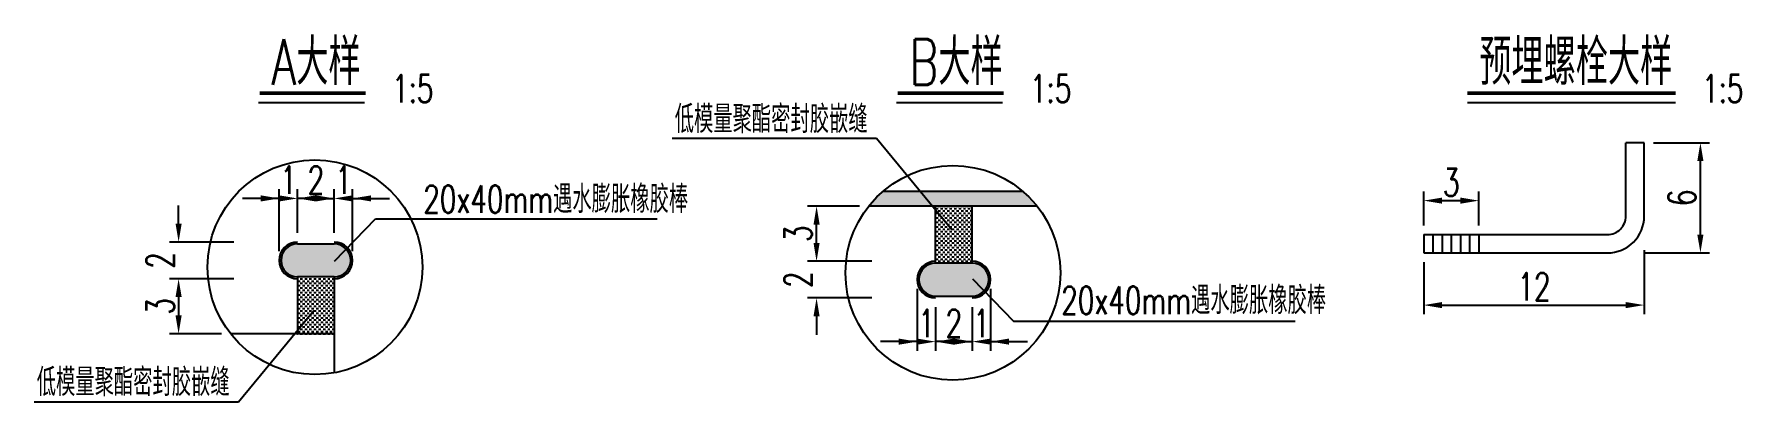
# Model space of a CAD drawing. Header units: millimetres. Extents: x 36 to 14378, y 10350 to 22564.
# Drawn here: x 13167.6 to 13260.5, y 22284.4 to 22304.5 of the extents above; entities that cross this region are included whole.
import ezdxf

# ---------------------------------------------------------------- set-up
doc = ezdxf.new("R2010")
doc.units = ezdxf.units.MM
doc.header["$LTSCALE"] = 0.3
doc.header["$MEASUREMENT"] = 0
for name, color, linetype in [('填充', 8, 'Continuous'), ('文字', 7, 'Continuous'), ('次轮廓线', 7, 'Continuous')]:
    doc.layers.add(name, color=color, linetype=linetype)
doc.styles.get("Standard").update_dxf_attribs({"font": 'simplex1.shx', "width": 0.7, "bigfont": 'hztxt.shx'})
doc.dimstyles.new('5', dxfattribs={"dimscale": 0.5, "dimtxt": 3, "dimasz": 2, "dimexe": 1, "dimexo": 1, "dimgap": 0.5, "dimtad": 1, "dimdec": 1, "dimdsep": 46, "dimtxsty": 'Standard', "dimcen": 0.5, "dimadec": 0, "dimazin": 0, "dimtfac": 1, "dimtdec": 1, "dimtofl": 0, "dimtmove": 2, "dimatfit": 3, "dimfxl": 0, "dimtolj": 1, "dimtzin": 0, "dimarcsym": 0})

# ---------------------------------------------------------------- blocks, each defined once
blk = doc.blocks.new('*D9')
at = {"color": 0, "lineweight": -2}
for p, q in [((13181.985, 22293.622), (13181.985, 22296.001)), ((13183.985, 22293.622), (13183.985, 22296.001)), ((13180.985, 22295.501), (13179.985, 22295.501)), ((13184.985, 22295.501), (13185.985, 22295.501))]:
    blk.add_line(p, q, dxfattribs=at)
at = {"color": 0}
for points in [[(13180.985, 22295.667), (13180.985, 22295.334), (13181.985, 22295.501)], [(13184.985, 22295.667), (13184.985, 22295.334), (13183.985, 22295.501)]]:
    blk.add_solid(points, dxfattribs=at)
at = {"layer": 'Defpoints', "color": 0}
for p in [(13181.985, 22295.501), (13181.985, 22293.122), (13183.985, 22293.122)]:
    blk.add_point(p, dxfattribs=at)
at = {"color": 0, "insert": (13182.985, 22296.501), "char_height": 1.5, "attachment_point": 5}
blk.add_mtext('\\A1;2', dxfattribs=at)
blk = doc.blocks.new('*D10')
at = {"color": 0, "lineweight": -2}
for p, q in [((13183.985, 22293.622), (13183.985, 22296.001)), ((13184.985, 22292.622), (13184.985, 22296.001)), ((13182.985, 22295.501), (13181.985, 22295.501)), ((13185.985, 22295.501), (13186.985, 22295.501))]:
    blk.add_line(p, q, dxfattribs=at)
at = {"color": 0}
for points in [[(13182.985, 22295.667), (13182.985, 22295.334), (13183.985, 22295.501)], [(13185.985, 22295.667), (13185.985, 22295.334), (13184.985, 22295.501)]]:
    blk.add_solid(points, dxfattribs=at)
at = {"layer": 'Defpoints', "color": 0}
for p in [(13183.985, 22295.501), (13183.985, 22293.122), (13184.985, 22292.122)]:
    blk.add_point(p, dxfattribs=at)
at = {"color": 0, "insert": (13184.485, 22296.501), "char_height": 1.5, "attachment_point": 5}
blk.add_mtext('\\A1;1', dxfattribs=at)
blk = doc.blocks.new('*D11')
at = {"color": 0, "lineweight": -2}
for p, q in [((13180.985, 22292.622), (13180.985, 22296.001)), ((13181.985, 22293.622), (13181.985, 22296.001)), ((13179.985, 22295.501), (13178.985, 22295.501)), ((13182.985, 22295.501), (13183.985, 22295.501))]:
    blk.add_line(p, q, dxfattribs=at)
at = {"color": 0}
for points in [[(13179.985, 22295.667), (13179.985, 22295.334), (13180.985, 22295.501)], [(13182.985, 22295.667), (13182.985, 22295.334), (13181.985, 22295.501)]]:
    blk.add_solid(points, dxfattribs=at)
at = {"layer": 'Defpoints', "color": 0}
for p in [(13181.985, 22295.501), (13181.985, 22293.122), (13180.985, 22292.122)]:
    blk.add_point(p, dxfattribs=at)
at = {"color": 0, "insert": (13181.485, 22296.501), "char_height": 1.5, "attachment_point": 5}
blk.add_mtext('\\A1;1', dxfattribs=at)
blk = doc.blocks.new('*D12')
at = {"color": 0, "lineweight": -2}
for p, q in [((13175.511, 22294.122), (13175.511, 22295.122)), ((13178.511, 22293.122), (13175.011, 22293.122)), ((13178.511, 22291.122), (13175.011, 22291.122)), ((13175.511, 22290.122), (13175.511, 22289.122))]:
    blk.add_line(p, q, dxfattribs=at)
at = {"color": 0}
for points in [[(13175.345, 22294.122), (13175.678, 22294.122), (13175.511, 22293.122)], [(13175.345, 22290.122), (13175.678, 22290.122), (13175.511, 22291.122)]]:
    blk.add_solid(points, dxfattribs=at)
at = {"layer": 'Defpoints', "color": 0}
for p in [(13181.985, 22293.122), (13175.511, 22291.122), (13181.985, 22291.122)]:
    blk.add_point(p, dxfattribs=at)
at = {"color": 0, "insert": (13174.511, 22292.122), "char_height": 1.5, "attachment_point": 5, "rotation": 90}
blk.add_mtext('\\A1;2', dxfattribs=at)
blk = doc.blocks.new('*D13')
at = {"color": 0, "lineweight": -2}
for p, q in [((13178.511, 22291.122), (13175.011, 22291.122)), ((13175.511, 22290.122), (13175.511, 22289.122)), ((13177.846, 22288.122), (13175.011, 22288.122))]:
    blk.add_line(p, q, dxfattribs=at)
at = {"color": 0}
for points in [[(13175.345, 22290.122), (13175.678, 22290.122), (13175.511, 22291.122)], [(13175.345, 22289.122), (13175.678, 22289.122), (13175.511, 22288.122)]]:
    blk.add_solid(points, dxfattribs=at)
at = {"layer": 'Defpoints', "color": 0}
for p in [(13181.985, 22291.122), (13175.511, 22288.122), (13178.346, 22288.122)]:
    blk.add_point(p, dxfattribs=at)
at = {"color": 0, "insert": (13174.511, 22289.622), "char_height": 1.5, "attachment_point": 5, "rotation": 90}
blk.add_mtext('\\A1;3', dxfattribs=at)
blk = doc.blocks.new('*D26')
at = {"color": 0, "lineweight": -2}
for p, q in [((13216.709, 22289.575), (13216.709, 22287.197)), ((13218.709, 22289.575), (13218.709, 22287.197)), ((13215.709, 22287.697), (13214.709, 22287.697)), ((13219.709, 22287.697), (13220.709, 22287.697))]:
    blk.add_line(p, q, dxfattribs=at)
at = {"color": 0}
for points in [[(13215.709, 22287.863), (13215.709, 22287.53), (13216.709, 22287.697)], [(13219.709, 22287.863), (13219.709, 22287.53), (13218.709, 22287.697)]]:
    blk.add_solid(points, dxfattribs=at)
at = {"layer": 'Defpoints', "color": 0}
for p in [(13216.709, 22290.075), (13218.709, 22290.075), (13216.709, 22287.697)]:
    blk.add_point(p, dxfattribs=at)
at = {"color": 0, "insert": (13217.709, 22288.697), "char_height": 1.5, "attachment_point": 5}
blk.add_mtext('\\A1;2', dxfattribs=at)
blk = doc.blocks.new('*D29')
at = {"color": 0, "lineweight": -2}
for p, q in [((13219.709, 22290.575), (13219.709, 22287.197)), ((13218.709, 22289.575), (13218.709, 22287.197)), ((13217.709, 22287.697), (13216.709, 22287.697)), ((13220.709, 22287.697), (13221.709, 22287.697))]:
    blk.add_line(p, q, dxfattribs=at)
at = {"color": 0}
for points in [[(13217.709, 22287.863), (13217.709, 22287.53), (13218.709, 22287.697)], [(13220.709, 22287.863), (13220.709, 22287.53), (13219.709, 22287.697)]]:
    blk.add_solid(points, dxfattribs=at)
at = {"layer": 'Defpoints', "color": 0}
for p in [(13219.709, 22291.075), (13218.709, 22290.075), (13218.709, 22287.697)]:
    blk.add_point(p, dxfattribs=at)
at = {"color": 0, "insert": (13219.209, 22288.697), "char_height": 1.5, "attachment_point": 5}
blk.add_mtext('\\A1;1', dxfattribs=at)
blk = doc.blocks.new('*D30')
at = {"color": 0, "lineweight": -2}
for p, q in [((13215.709, 22290.575), (13215.709, 22287.197)), ((13216.709, 22289.575), (13216.709, 22287.197)), ((13214.709, 22287.697), (13213.709, 22287.697)), ((13217.709, 22287.697), (13218.709, 22287.697))]:
    blk.add_line(p, q, dxfattribs=at)
at = {"color": 0}
for points in [[(13214.709, 22287.863), (13214.709, 22287.53), (13215.709, 22287.697)], [(13217.709, 22287.863), (13217.709, 22287.53), (13216.709, 22287.697)]]:
    blk.add_solid(points, dxfattribs=at)
at = {"layer": 'Defpoints', "color": 0}
for p in [(13215.709, 22291.075), (13216.709, 22290.075), (13216.709, 22287.697)]:
    blk.add_point(p, dxfattribs=at)
at = {"color": 0, "insert": (13216.209, 22288.697), "char_height": 1.5, "attachment_point": 5}
blk.add_mtext('\\A1;1', dxfattribs=at)
blk = doc.blocks.new('*D27')
at = {"color": 0, "lineweight": -2}
for p, q in [((13210.235, 22293.075), (13210.235, 22294.075)), ((13213.235, 22292.075), (13209.735, 22292.075)), ((13213.235, 22290.075), (13209.735, 22290.075)), ((13210.235, 22289.075), (13210.235, 22288.075))]:
    blk.add_line(p, q, dxfattribs=at)
at = {"color": 0}
for points in [[(13210.069, 22293.075), (13210.402, 22293.075), (13210.235, 22292.075)], [(13210.069, 22289.075), (13210.402, 22289.075), (13210.235, 22290.075)]]:
    blk.add_solid(points, dxfattribs=at)
at = {"layer": 'Defpoints', "color": 0}
for p in [(13210.235, 22292.075), (13216.709, 22292.075), (13216.709, 22290.075)]:
    blk.add_point(p, dxfattribs=at)
at = {"color": 0, "insert": (13209.235, 22291.075), "char_height": 1.5, "attachment_point": 5, "rotation": 90}
blk.add_mtext('\\A1;2', dxfattribs=at)
blk = doc.blocks.new('*D28')
at = {"color": 0, "lineweight": -2}
for p, q in [((13212.57, 22295.075), (13209.735, 22295.075)), ((13210.235, 22293.075), (13210.235, 22294.075)), ((13213.235, 22292.075), (13209.735, 22292.075))]:
    blk.add_line(p, q, dxfattribs=at)
at = {"color": 0}
for points in [[(13210.069, 22294.075), (13210.402, 22294.075), (13210.235, 22295.075)], [(13210.069, 22293.075), (13210.402, 22293.075), (13210.235, 22292.075)]]:
    blk.add_solid(points, dxfattribs=at)
at = {"layer": 'Defpoints', "color": 0}
for p in [(13210.235, 22295.075), (13213.07, 22295.075), (13216.709, 22292.075)]:
    blk.add_point(p, dxfattribs=at)
at = {"color": 0, "insert": (13209.235, 22293.575), "char_height": 1.5, "attachment_point": 5, "rotation": 90}
blk.add_mtext('\\A1;3', dxfattribs=at)
blk = doc.blocks.new('*D31')
at = {"color": 0, "lineweight": -2}
for p, q in [((13255.281, 22292.687), (13255.281, 22289.187)), ((13243.281, 22292.033), (13243.281, 22289.187)), ((13244.281, 22289.687), (13254.281, 22289.687))]:
    blk.add_line(p, q, dxfattribs=at)
at = {"color": 0}
for points in [[(13244.281, 22289.853), (13244.281, 22289.52), (13243.281, 22289.687)], [(13254.281, 22289.853), (13254.281, 22289.52), (13255.281, 22289.687)]]:
    blk.add_solid(points, dxfattribs=at)
at = {"layer": 'Defpoints', "color": 0}
for p in [(13255.281, 22294.533), (13243.281, 22292.533), (13255.281, 22289.687)]:
    blk.add_point(p, dxfattribs=at)
at = {"color": 0, "insert": (13249.281, 22290.687), "char_height": 1.5, "attachment_point": 5}
blk.add_mtext('\\A1;12', dxfattribs=at)
blk = doc.blocks.new('*D32')
at = {"color": 0, "lineweight": -2}
for p, q in [((13243.281, 22294.033), (13243.281, 22295.88)), ((13246.281, 22294.033), (13246.281, 22295.88)), ((13244.281, 22295.38), (13245.281, 22295.38))]:
    blk.add_line(p, q, dxfattribs=at)
at = {"color": 0}
for points in [[(13244.281, 22295.546), (13244.281, 22295.213), (13243.281, 22295.38)], [(13245.281, 22295.546), (13245.281, 22295.213), (13246.281, 22295.38)]]:
    blk.add_solid(points, dxfattribs=at)
at = {"layer": 'Defpoints', "color": 0}
for p in [(13246.281, 22295.38), (13243.281, 22293.533), (13246.281, 22293.533)]:
    blk.add_point(p, dxfattribs=at)
at = {"color": 0, "insert": (13244.781, 22296.38), "char_height": 1.5, "attachment_point": 5}
blk.add_mtext('\\A1;3', dxfattribs=at)
blk = doc.blocks.new('*D33')
at = {"color": 0, "lineweight": -2}
for p, q in [((13255.781, 22298.533), (13258.841, 22298.533)), ((13258.341, 22293.533), (13258.341, 22297.533)), ((13255.341, 22292.533), (13258.841, 22292.533))]:
    blk.add_line(p, q, dxfattribs=at)
at = {"color": 0}
for points in [[(13258.174, 22297.533), (13258.507, 22297.533), (13258.341, 22298.533)], [(13258.174, 22293.533), (13258.507, 22293.533), (13258.341, 22292.533)]]:
    blk.add_solid(points, dxfattribs=at)
at = {"layer": 'Defpoints', "color": 0}
for p in [(13255.281, 22298.533), (13258.341, 22298.533), (13253.281, 22292.533)]:
    blk.add_point(p, dxfattribs=at)
at = {"color": 0, "insert": (13257.341, 22295.533), "char_height": 1.5, "attachment_point": 5, "rotation": 90}
blk.add_mtext('\\A1;6', dxfattribs=at)

msp = doc.modelspace()

# ---------------------------------------------------------------- hatches: boundary and pattern name
at = {"layer": '填充'}
h = msp.add_hatch(color=256, dxfattribs=at)
h.paths.add_polyline_path([(13215.895, 22295.875), (13216.553, 22295.075), (13222.243, 22295.075, 0.047482), (13221.476, 22295.875)])
h.paths.add_polyline_path([(13216.553, 22295.075), (13215.895, 22295.875), (13213.837, 22295.875, 0.047482), (13213.07, 22295.075)])
h = msp.add_hatch(dxfattribs=at)
h.set_pattern_fill('DASH', color=256, style=0)
h.set_pattern_definition([(0, (34.72396, 44583.19725), (0.125, -0.125), [0.125, -0.125])])
h.paths.add_polyline_path([(13216.709, 22291.975), (13218.709, 22291.975), (13218.709, 22295.075), (13216.709, 22295.075)])
for points in [[(13183.985, 22293.022), (13181.985, 22293.022, 1), (13181.985, 22291.222), (13183.985, 22291.222, 1)], [(13216.709, 22291.975, 1), (13216.709, 22290.175), (13218.709, 22290.175, 1), (13218.709, 22291.975)]]:
    msp.add_hatch(color=256, dxfattribs=at).paths.add_polyline_path(points)
h = msp.add_hatch(dxfattribs=at)
h.set_pattern_fill('DASH', color=256, style=0)
h.paths.add_polyline_path([(13183.985, 22291.222), (13181.985, 22291.222), (13181.985, 22288.122), (13183.985, 22288.122)])

# ---------------------------------------------------------------- linework, layer by layer
for p, q in [((13179.858, 22300.735), (13185.627, 22300.735)), ((13214.582, 22300.735), (13220.351, 22300.735)), ((13245.664, 22300.735), (13256.992, 22300.735)), ((13202.372, 22298.786), (13213.498, 22298.786)), ((13213.498, 22298.786), (13217.603, 22293.801)), ((13255.281, 22298.533), (13254.281, 22298.533)), ((13221.476, 22295.875), (13213.837, 22295.875)), ((13222.243, 22295.075), (13213.07, 22295.075)), ((13184.004, 22292.079), (13186.235, 22294.386)), ((13186.235, 22294.386), (13201.56, 22294.386)), ((13181.985, 22293.022), (13183.985, 22293.022)), ((13243.281, 22293.533), (13243.281, 22292.533)), ((13243.781, 22293.533), (13243.781, 22292.533)), ((13244.281, 22293.533), (13244.281, 22292.533)), ((13244.781, 22293.533), (13244.781, 22292.533)), ((13245.281, 22293.533), (13245.281, 22292.533)), ((13245.781, 22293.533), (13245.781, 22292.533)), ((13246.281, 22293.533), (13246.281, 22292.533)), ((13183.985, 22291.222), (13181.985, 22291.222)), ((13218.709, 22291.975), (13216.709, 22291.975)), ((13218.727, 22291.118), (13220.959, 22288.811)), ((13178.774, 22284.412), (13182.879, 22289.397)), ((13216.709, 22290.175), (13218.709, 22290.175)), ((13220.959, 22288.811), (13236.284, 22288.811)), ((13183.985, 22288.122), (13178.346, 22288.122)), ((13167.648, 22284.412), (13178.774, 22284.412))]:
    msp.add_line(p, q)
at = {"const_width": 0.2}
for points in [[(13179.922, 22301.231), (13185.691, 22301.231)], [(13214.646, 22301.231), (13220.414, 22301.231)], [(13245.664, 22301.231), (13256.992, 22301.231)]]:
    msp.add_lwpolyline(points, dxfattribs=at)
for points in [[(13243.281, 22293.533), (13253.281, 22293.533, 0.414214), (13254.281, 22294.533), (13254.281, 22298.533)], [(13243.281, 22292.533), (13253.281, 22292.533, 0.414214), (13255.281, 22294.533), (13255.281, 22298.533)]]:
    msp.add_lwpolyline(points, format="xyb")
for centre in [(13182.933, 22291.752), (13217.657, 22291.445)]:
    msp.add_circle(centre, 5.849)
at = {"layer": '次轮廓线'}
for p, q in [((13216.709, 22291.975), (13216.709, 22295.075)), ((13218.709, 22291.975), (13218.709, 22295.075)), ((13181.985, 22291.222), (13181.985, 22288.122)), ((13183.985, 22291.222), (13183.985, 22285.999))]:
    msp.add_line(p, q, dxfattribs=at)
for centre, radius, start, end in [((13181.985, 22292.122), 1, 90, 270), ((13181.985, 22292.122), 0.9, 90, 270), ((13183.985, 22292.122), 1, 270, 90), ((13183.985, 22292.122), 0.9, 270, 90), ((13216.709, 22291.075), 1, 90, 270), ((13218.709, 22291.075), 1, 270, 90), ((13216.709, 22291.075), 0.9, 90, 270), ((13218.709, 22291.075), 0.9, 270, 90)]:
    msp.add_arc(centre, radius, start, end, dxfattribs=at)

# ---------------------------------------------------------------- texts
at = {"layer": '文字', "width": 0.7}
for s, height, p in [('A大样', 2.5, (13180.565, 22301.686)), ('B大样', 2.5, (13215.289, 22301.686)), ('预埋螺栓大样', 2.5, (13246.307, 22301.686)), ('1:5', 1.5, (13187.127, 22300.735)), ('1:5', 1.5, (13221.851, 22300.735)), ('1:5', 1.5, (13258.428, 22300.735)), ('低模量聚酯密封胶嵌缝', 1.5, (13202.514, 22299.066)), ('20x40mm遇水膨胀橡胶棒', 1.5, (13188.829, 22294.708)), ('20x40mm遇水膨胀橡胶棒', 1.5, (13223.553, 22289.196)), ('低模量聚酯密封胶嵌缝', 1.5, (13167.79, 22284.734))]:
    msp.add_text(s, height=height, dxfattribs=at).set_placement(p)

# ---------------------------------------------------------------- dimensions: what is measured, and where the dimension line sits
for base, p1, p2, angle, picture, middle in [((13258.341, 22298.533), (13253.281, 22292.533), (13255.281, 22298.533), 90, '*D33', (13257.341, 22295.533)), ((13175.511, 22291.122), (13181.985, 22293.122), (13181.985, 22291.122), 90, '*D12', (13174.511, 22292.122)), ((13210.235, 22295.075), (13216.709, 22292.075), (13213.07, 22295.075), 270, '*D28', (13209.235, 22293.575)), ((13210.235, 22292.075), (13216.709, 22290.075), (13216.709, 22292.075), 270, '*D27', (13209.235, 22291.075)), ((13175.511, 22288.122), (13181.985, 22291.122), (13178.346, 22288.122), 90, '*D13', (13174.511, 22289.622))]:
    dim = msp.add_linear_dim(base=base, p1=p1, p2=p2, angle=angle, dimstyle='5')
    dim.commit()
    dim.dimension.update_dxf_attribs({"geometry": picture, "text_midpoint": middle})
for base, p1, p2, picture, middle in [((13181.985, 22295.501), (13180.985, 22292.122), (13181.985, 22293.122), '*D11', (13181.485, 22296.501)), ((13181.985, 22295.501), (13183.985, 22293.122), (13181.985, 22293.122), '*D9', (13182.985, 22296.501)), ((13183.985, 22295.501), (13184.985, 22292.122), (13183.985, 22293.122), '*D10', (13184.485, 22296.501)), ((13246.281, 22295.38), (13243.281, 22293.533), (13246.281, 22293.533), '*D32', (13244.781, 22296.38)), ((13255.281, 22289.687), (13243.281, 22292.533), (13255.281, 22294.533), '*D31', (13249.281, 22290.687)), ((13216.709, 22287.697), (13215.709, 22291.075), (13216.709, 22290.075), '*D30', (13216.209, 22288.697)), ((13218.709, 22287.697), (13219.709, 22291.075), (13218.709, 22290.075), '*D29', (13219.209, 22288.697)), ((13216.709, 22287.697), (13218.709, 22290.075), (13216.709, 22290.075), '*D26', (13217.709, 22288.697))]:
    dim = msp.add_linear_dim(base=base, p1=p1, p2=p2, dimstyle='5')
    dim.commit()
    dim.dimension.update_dxf_attribs({"geometry": picture, "text_midpoint": middle})

doc.saveas('drawing.dxf')
